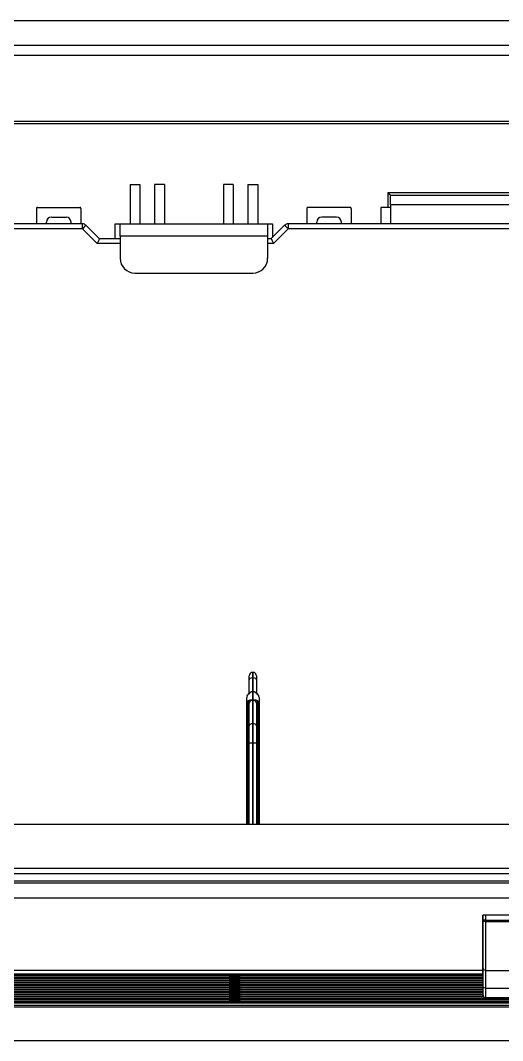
# Model space of a CAD drawing. Header units: millimetres. Extents: x 10547 to 11305, y 9897 to 10391.
# Drawn here: x 10948.224 to 10949.103, y 10068.236 to 10070.093 of the extents above; entities that cross this region are included whole.
import ezdxf

# ---------------------------------------------------------------- set-up
doc = ezdxf.new("R2010")
doc.units = ezdxf.units.MM
doc.layers.add('LG-AIRCON', color=240, linetype='Continuous')
doc.layers.add('에어컨', color=15, linetype='Continuous')

# ---------------------------------------------------------------- blocks, each defined once
blk = doc.blocks.new('A$C079960E7')
at = {"layer": '에어컨', "color": 0, "linetype": 'Continuous'}
for p, q in [((509.85, 373.21, 0), (1814.86, 373.21, 0)), ((509.85, 364.21, 0), (1814.86, 364.21, 0)), ((1814.86, 360.37, 0), (517.05, 360.37, 0)), ((623.7, 336.33, 0), (1719.91, 336.33, 0)), ((1719.91, 335.43, 0), (623.7, 335.43, 0)), ((1148.41, 313.2, 0), (1152.01, 313.2, 0)), ((1148.41, 313.2, 0), (1148.41, 298.8, 0)), ((1152.01, 313.2, 0), (1152.01, 298.8, 0)), ((1161.01, 313.2, 0), (1157.41, 313.2, 0)), ((1157.41, 313.2, 0), (1157.41, 298.8, 0)), ((1161.01, 313.2, 0), (1161.01, 298.8, 0)), ((1186.21, 313.2, 0), (1182.61, 313.2, 0)), ((1182.61, 313.2, 0), (1182.61, 298.8, 0)), ((1186.21, 313.2, 0), (1186.21, 298.8, 0)), ((1191.61, 313.2, 0), (1191.61, 298.8, 0)), ((1191.61, 313.2, 0), (1195.21, 313.2, 0)), ((1195.21, 313.2, 0), (1195.21, 298.8, 0)), ((1242.91, 304.83, 0), (1242.91, 310.23, 0)), ((1242.91, 310.23, 0), (1376.11, 310.23, 0)), ((1243.54, 309.59, 0), (1242.91, 310.23, 0)), ((1243.81, 309.33, 0), (1243.54, 309.59, 0)), ((1243.81, 309.33, 0), (1375.21, 309.33, 0)), ((1243.81, 308.85, 0), (1243.81, 309.33, 0)), ((1243.81, 307.53, 0), (1243.81, 308.85, 0)), ((1243.81, 305.73, 0), (1243.81, 307.53, 0)), ((1114.21, 304.47, 0), (1114.21, 298.8, 0)), ((1114.56, 304.83, 0), (1130.05, 304.83, 0)), ((1130.41, 304.47, 0), (1130.41, 298.8, 0)), ((1213.21, 304.47, 0), (1213.21, 298.8, 0)), ((1229.05, 304.83, 0), (1213.57, 304.83, 0)), ((1229.41, 304.47, 0), (1229.41, 298.8, 0)), ((1240.21, 304.47, 0), (1240.21, 298.8, 0)), ((1242.91, 304.83, 0), (1240.57, 304.83, 0)), ((1243.54, 304.83, 0), (1242.91, 304.83, 0)), ((1243.81, 304.83, 0), (1243.54, 304.83, 0)), ((1375.21, 305.73, 0), (1243.81, 305.73, 0)), ((1243.81, 305.73, 0), (1243.81, 298.8, 0)), ((1131.01, 298.8, 0), (774.3, 298.8, 0)), ((1117.81, 298.8, 0), (1117.81, 299.43, 0)), ((1119.61, 301.23, 0), (1125.01, 301.23, 0)), ((1126.81, 298.8, 0), (1126.81, 299.43, 0)), ((1131.01, 298.27, 0), (1131.01, 298.8, 0)), ((1143.01, 293.4, 0), (1143.01, 298.8, 0)), ((1143.01, 298.8, 0), (1144.28, 298.8, 0)), ((1144.28, 298.8, 0), (1144.81, 298.8, 0)), ((1144.81, 298.8, 0), (1198.81, 298.8, 0)), ((1144.81, 298.2, 0), (1144.81, 298.8, 0)), ((1198.81, 298.8, 0), (1198.81, 298.2, 0)), ((1198.81, 298.8, 0), (1199.33, 298.8, 0)), ((1199.33, 298.8, 0), (1200.61, 298.8, 0)), ((1200.61, 298.8, 0), (1200.61, 293.85, 0)), ((1563.01, 298.8, 0), (1206.3, 298.8, 0)), ((1206.3, 298.8, 0), (1206.3, 298.27, 0)), ((1216.81, 298.8, 0), (1216.81, 299.43, 0)), ((1224.01, 301.23, 0), (1218.61, 301.23, 0)), ((1225.81, 298.8, 0), (1225.81, 299.43, 0)), ((1131.01, 297, 0), (1047.15, 297, 0)), ((1131.01, 297, 0), (1131.01, 298.27, 0)), ((1131.91, 297.9, 0), (1131.01, 297, 0)), ((1136.41, 291.6, 0), (1131.01, 297, 0)), ((1132.28, 298.27, 0), (1131.91, 297.9, 0)), ((1132.28, 298.27, 0), (1137.16, 293.4, 0)), ((1144.81, 296.55, 0), (1144.81, 298.2, 0)), ((1144.81, 294.3, 0), (1144.81, 296.55, 0)), ((1198.81, 298.2, 0), (1198.81, 296.55, 0)), ((1198.81, 296.55, 0), (1198.81, 294.3, 0)), ((1200.16, 293.4, 0), (1205.03, 298.27, 0)), ((1206.3, 297, 0), (1200.9, 291.6, 0)), ((1205.4, 297.9, 0), (1205.03, 298.27, 0)), ((1206.3, 297, 0), (1205.4, 297.9, 0)), ((1206.3, 298.27, 0), (1206.3, 297, 0)), ((1563.01, 297, 0), (1206.3, 297, 0)), ((1136.94, 292.87, 0), (1136.41, 291.6, 0)), ((1144.81, 291.6, 0), (1136.41, 291.6, 0)), ((1137.16, 293.4, 0), (1136.94, 292.87, 0)), ((1137.16, 293.4, 0), (1144.81, 293.4, 0)), ((1198.81, 294.3, 0), (1144.81, 294.3, 0)), ((1144.81, 294.3, 0), (1144.81, 286.2, 0)), ((1198.8, 293.4, 0), (1200.16, 293.4, 0)), ((1200.9, 291.6, 0), (1198.8, 291.6, 0)), ((1198.81, 294.3, 0), (1198.81, 286.2, 0)), ((1200.16, 293.4, 0), (1200.37, 292.87, 0)), ((1200.37, 292.87, 0), (1200.9, 291.6, 0)), ((1150.21, 280.8, 0), (1193.41, 280.8, 0)), ((1193.5, 134.76, 0), (1193.32, 134.76, 0)), ((1193.32, 134.76, 0), (1193.32, 134.27, 0)), ((1193.5, 134.27, 0), (1193.5, 134.76, 0)), ((1192.06, 133.08, 0), (1192.06, 133.5, 0)), ((1192.06, 131.87, 0), (1192.06, 133.08, 0)), ((1192.06, 131.87, 0), (1192.42, 132.57, 0)), ((1192.06, 127.14, 0), (1192.06, 131.87, 0)), ((1192.42, 132.57, 0), (1193.32, 132.87, 0)), ((1193.32, 134.27, 0), (1193.32, 132.87, 0)), ((1193.32, 132.87, 0), (1193.32, 127.78, 0)), ((1193.5, 132.87, 0), (1193.32, 132.87, 0)), ((1193.5, 132.87, 0), (1193.5, 134.27, 0)), ((1193.5, 127.78, 0), (1193.5, 132.87, 0)), ((1193.5, 132.87, 0), (1194.39, 132.57, 0)), ((1194.39, 132.57, 0), (1194.76, 131.87, 0)), ((1194.76, 133.5, 0), (1194.76, 133.08, 0)), ((1194.76, 133.08, 0), (1194.76, 131.87, 0)), ((1194.76, 131.87, 0), (1194.76, 127.13, 0)), ((1192, 127.1, 0), (1191.74, 126.86, 0)), ((1192.06, 127.09, 0), (1191.8, 126.86, 0)), ((1192.22, 127.27, 0), (1192, 127.1, 0)), ((1192.06, 126.74, 0), (1192.42, 127.47, 0)), ((1192.35, 127.29, 0), (1192.06, 127.09, 0)), ((1192.45, 127.42, 0), (1192.22, 127.27, 0)), ((1192.46, 127.37, 0), (1192.35, 127.29, 0)), ((1192.42, 127.47, 0), (1193.32, 127.78, 0)), ((1192.44, 127.43, 0), (1192.5, 127.47, 0)), ((1192.57, 127.43, 0), (1192.46, 127.37, 0)), ((1192.5, 127.47, 0), (1192.75, 127.61, 0)), ((1192.93, 127.62, 0), (1192.57, 127.43, 0)), ((1192.75, 127.61, 0), (1193.02, 127.71, 0)), ((1193.3, 127.77, 0), (1192.93, 127.62, 0)), ((1193.02, 127.71, 0), (1193.16, 127.75, 0)), ((1193.16, 127.75, 0), (1193.3, 127.77, 0)), ((1193.31, 127.77, 0), (1193.3, 127.77, 0)), ((1193.3, 127.77, 0), (1193.31, 127.77, 0)), ((1193.32, 127.78, 0), (1193.31, 127.77, 0)), ((1193.31, 127.77, 0), (1193.32, 127.78, 0)), ((1193.32, 127.78, 0), (1193.32, 124.57, 0)), ((1193.5, 124.57, 0), (1193.5, 127.78, 0)), ((1193.5, 127.78, 0), (1194.39, 127.47, 0)), ((1193.5, 127.77, 0), (1193.5, 127.78, 0)), ((1193.5, 127.78, 0), (1193.5, 127.77, 0)), ((1193.51, 127.77, 0), (1193.5, 127.77, 0)), ((1193.5, 127.77, 0), (1193.51, 127.77, 0)), ((1193.88, 127.62, 0), (1193.51, 127.77, 0)), ((1193.51, 127.77, 0), (1193.65, 127.75, 0)), ((1193.65, 127.75, 0), (1193.79, 127.71, 0)), ((1193.79, 127.71, 0), (1194.06, 127.61, 0)), ((1194.24, 127.43, 0), (1193.88, 127.62, 0)), ((1194.06, 127.61, 0), (1194.31, 127.47, 0)), ((1194.35, 127.37, 0), (1194.24, 127.43, 0)), ((1194.31, 127.47, 0), (1194.37, 127.43, 0)), ((1194.46, 127.29, 0), (1194.35, 127.37, 0)), ((1194.52, 127.32, 0), (1194.36, 127.42, 0)), ((1194.39, 127.47, 0), (1194.76, 126.74, 0)), ((1194.75, 127.09, 0), (1194.46, 127.29, 0)), ((1194.68, 127.21, 0), (1194.52, 127.32, 0)), ((1194.95, 126.98, 0), (1194.68, 127.21, 0)), ((1195.01, 126.86, 0), (1194.75, 127.09, 0)), ((1195.18, 126.72, 0), (1194.95, 126.98, 0)), ((1191.37, 126.33, 0), (1191.16, 125.57, 0)), ((1191.16, 123.25, 0), (1191.16, 125.57, 0)), ((1191.16, 123.25, 0), (1191.37, 124.01, 0)), ((1191.16, 99.24, 0), (1191.16, 123.25, 0)), ((1191.16, 123.25, 0), (1191.26, 123.1, 0)), ((1191.42, 126.44, 0), (1191.36, 126.34, 0)), ((1191.42, 126.4, 0), (1191.37, 126.33, 0)), ((1191.37, 126.36, 0), (1191.39, 126.39, 0)), ((1191.37, 126.33, 0), (1191.37, 126.36, 0)), ((1191.37, 124.01, 0), (1191.4, 124.05, 0)), ((1191.37, 124.01, 0), (1191.47, 123.83, 0)), ((1191.4, 124.05, 0), (1191.43, 124.09, 0)), ((1191.49, 126.53, 0), (1191.42, 126.44, 0)), ((1191.46, 126.47, 0), (1191.42, 126.4, 0)), ((1191.43, 124.1, 0), (1191.61, 124.31, 0)), ((1191.43, 124.09, 0), (1191.43, 124.1, 0)), ((1191.43, 124.1, 0), (1191.43, 124.1, 0)), ((1191.43, 124.09, 0), (1191.51, 123.91, 0)), ((1191.62, 126.67, 0), (1191.46, 126.47, 0)), ((1191.46, 126.47, 0), (1191.47, 126.51, 0)), ((1191.47, 126.51, 0), (1191.48, 126.54, 0)), ((1191.47, 123.83, 0), (1191.7, 123.68, 0)), ((1191.51, 126.57, 0), (1191.49, 126.53, 0)), ((1191.53, 126.61, 0), (1191.51, 126.57, 0)), ((1191.51, 123.91, 0), (1191.72, 123.75, 0)), ((1191.7, 123.68, 0), (1191.52, 123.04, 0)), ((1191.74, 126.86, 0), (1191.53, 126.61, 0)), ((1191.61, 124.31, 0), (1191.83, 124.48, 0)), ((1191.8, 126.86, 0), (1191.62, 126.67, 0)), ((1191.71, 123.71, 0), (1191.7, 123.68, 0)), ((1191.7, 99.03, 0), (1191.7, 123.68, 0)), ((1191.72, 123.75, 0), (1191.71, 123.71, 0)), ((1191.81, 123.95, 0), (1191.72, 123.75, 0)), ((1191.96, 123.68, 0), (1191.72, 123.75, 0)), ((1191.72, 123.75, 0), (1191.72, 123.75, 0)), ((1191.72, 123.75, 0), (1191.72, 123.75, 0)), ((1191.93, 124.12, 0), (1191.81, 123.95, 0)), ((1191.83, 124.48, 0), (1192.09, 124.6, 0)), ((1192.11, 124.29, 0), (1191.93, 124.12, 0)), ((1192.06, 123.54, 0), (1191.96, 123.68, 0)), ((1192.42, 124.27, 0), (1192.06, 123.54, 0)), ((1192.06, 115.12, 0), (1192.06, 123.54, 0)), ((1192.09, 124.6, 0), (1192.36, 124.67, 0)), ((1192.33, 124.42, 0), (1192.11, 124.29, 0)), ((1192.41, 124.46, 0), (1192.33, 124.42, 0)), ((1192.36, 124.67, 0), (1192.46, 124.68, 0)), ((1192.5, 124.49, 0), (1192.41, 124.46, 0)), ((1193.32, 124.57, 0), (1192.42, 124.27, 0)), ((1192.46, 124.68, 0), (1192.56, 124.69, 0)), ((1192.78, 124.57, 0), (1192.5, 124.49, 0)), ((1192.56, 124.69, 0), (1192.93, 124.66, 0)), ((1193.09, 124.59, 0), (1192.78, 124.57, 0)), ((1192.93, 124.66, 0), (1193.3, 124.57, 0)), ((1193.2, 124.58, 0), (1193.09, 124.59, 0)), ((1193.3, 124.57, 0), (1193.2, 124.58, 0)), ((1193.3, 124.57, 0), (1193.31, 124.57, 0)), ((1193.31, 124.57, 0), (1193.3, 124.57, 0)), ((1193.31, 124.57, 0), (1193.32, 124.57, 0)), ((1193.32, 124.57, 0), (1193.31, 124.57, 0)), ((1193.32, 124.57, 0), (1193.32, 116.12, 0)), ((1193.5, 116.12, 0), (1193.5, 124.57, 0)), ((1194.39, 124.27, 0), (1193.5, 124.57, 0)), ((1193.51, 124.57, 0), (1193.5, 124.57, 0)), ((1193.5, 124.57, 0), (1193.5, 124.57, 0)), ((1193.5, 124.57, 0), (1193.5, 124.57, 0)), ((1193.5, 124.57, 0), (1193.51, 124.57, 0)), ((1193.51, 124.57, 0), (1193.88, 124.66, 0)), ((1193.61, 124.58, 0), (1193.51, 124.57, 0)), ((1193.72, 124.59, 0), (1193.61, 124.58, 0)), ((1194.03, 124.57, 0), (1193.72, 124.59, 0)), ((1193.88, 124.66, 0), (1194.26, 124.69, 0)), ((1194.31, 124.49, 0), (1194.03, 124.57, 0)), ((1194.26, 124.69, 0), (1194.35, 124.68, 0)), ((1194.4, 124.46, 0), (1194.31, 124.49, 0)), ((1194.35, 124.68, 0), (1194.45, 124.67, 0)), ((1194.76, 123.54, 0), (1194.39, 124.27, 0)), ((1194.49, 124.42, 0), (1194.4, 124.46, 0)), ((1194.45, 124.67, 0), (1194.72, 124.6, 0)), ((1194.7, 124.29, 0), (1194.49, 124.42, 0)), ((1194.88, 124.12, 0), (1194.7, 124.29, 0)), ((1194.72, 124.6, 0), (1194.98, 124.48, 0)), ((1194.85, 123.68, 0), (1194.76, 123.54, 0)), ((1194.76, 123.54, 0), (1194.76, 115.12, 0)), ((1195.09, 123.75, 0), (1194.85, 123.68, 0)), ((1195, 123.95, 0), (1194.88, 124.12, 0)), ((1194.98, 124.48, 0), (1195.2, 124.31, 0)), ((1195.09, 123.75, 0), (1195, 123.95, 0)), ((1195.19, 126.67, 0), (1195.01, 126.86, 0)), ((1195.09, 123.75, 0), (1195.3, 123.91, 0)), ((1195.09, 123.75, 0), (1195.09, 123.75, 0)), ((1195.09, 123.75, 0), (1195.09, 123.75, 0)), ((1195.1, 123.71, 0), (1195.09, 123.75, 0)), ((1195.12, 123.68, 0), (1195.1, 123.71, 0)), ((1195.12, 123.68, 0), (1195.34, 123.83, 0)), ((1195.12, 123.68, 0), (1195.12, 99.03, 0)), ((1195.3, 123.04, 0), (1195.12, 123.68, 0)), ((1195.25, 126.63, 0), (1195.18, 126.72, 0)), ((1195.35, 126.47, 0), (1195.19, 126.67, 0)), ((1195.2, 124.31, 0), (1195.38, 124.1, 0)), ((1195.31, 126.53, 0), (1195.25, 126.63, 0)), ((1195.3, 123.91, 0), (1195.38, 124.09, 0)), ((1195.4, 126.44, 0), (1195.33, 126.53, 0)), ((1195.34, 126.52, 0), (1195.35, 126.5, 0)), ((1195.34, 123.83, 0), (1195.44, 124.01, 0)), ((1195.35, 126.5, 0), (1195.35, 126.47, 0)), ((1195.4, 126.4, 0), (1195.35, 126.47, 0)), ((1195.38, 124.1, 0), (1195.38, 124.1, 0)), ((1195.38, 124.1, 0), (1195.38, 124.09, 0)), ((1195.38, 124.09, 0), (1195.41, 124.05, 0)), ((1195.45, 126.34, 0), (1195.4, 126.44, 0)), ((1195.44, 126.33, 0), (1195.4, 126.4, 0)), ((1195.41, 124.05, 0), (1195.44, 124.01, 0)), ((1195.42, 126.39, 0), (1195.44, 126.36, 0)), ((1195.44, 126.36, 0), (1195.44, 126.33, 0)), ((1195.66, 125.57, 0), (1195.44, 126.33, 0)), ((1195.44, 124.01, 0), (1195.66, 123.25, 0)), ((1195.55, 123.1, 0), (1195.66, 123.25, 0)), ((1195.66, 125.57, 0), (1195.66, 123.25, 0)), ((1195.66, 123.25, 0), (1195.66, 99.24, 0)), ((1191.26, 123.1, 0), (1191.52, 123.04, 0)), ((1191.52, 123.04, 0), (1191.52, 99.03, 0)), ((1195.3, 123.04, 0), (1195.55, 123.1, 0)), ((1195.3, 99.03, 0), (1195.3, 123.04, 0)), ((1192.06, 115.12, 0), (1192.42, 115.83, 0)), ((1192.42, 115.83, 0), (1193.32, 116.12, 0)), ((1193.32, 116.12, 0), (1193.5, 116.12, 0)), ((1193.32, 116.12, 0), (1193.32, 112.97, 0)), ((1193.5, 112.97, 0), (1193.5, 116.12, 0)), ((1193.5, 116.12, 0), (1194.39, 115.83, 0)), ((1194.39, 115.83, 0), (1194.76, 115.12, 0)), ((1192.06, 112.41, 0), (1192.06, 115.12, 0)), ((1192.06, 109.01, 0), (1192.06, 112.41, 0)), ((1193.32, 112.97, 0), (1193.32, 109.01, 0)), ((1193.5, 109.01, 0), (1193.5, 112.97, 0)), ((1194.76, 115.12, 0), (1194.76, 112.41, 0)), ((1194.76, 112.41, 0), (1194.76, 109.01, 0)), ((1192.06, 79.2, 0), (1192.06, 109.01, 0)), ((1192.06, 109.01, 0), (1192.42, 109.01, 0)), ((1192.42, 109.01, 0), (1193.32, 109.01, 0)), ((1193.5, 109.01, 0), (1193.32, 109.01, 0)), ((1193.32, 109.01, 0), (1193.32, 79.2, 0)), ((1193.5, 79.2, 0), (1193.5, 109.01, 0)), ((1193.5, 109.01, 0), (1194.39, 109.01, 0)), ((1194.39, 109.01, 0), (1194.76, 109.01, 0)), ((1194.76, 109.01, 0), (1194.76, 79.2, 0)), ((1191.16, 99.24, 0), (1191.26, 99.09, 0)), ((1191.16, 98.89, 0), (1191.16, 99.24, 0)), ((1191.16, 98.51, 0), (1191.16, 98.89, 0)), ((1191.16, 79.2, 0), (1191.16, 98.51, 0)), ((1191.16, 98.51, 0), (1191.26, 98.51, 0)), ((1191.26, 99.09, 0), (1191.52, 99.03, 0)), ((1191.26, 98.51, 0), (1191.52, 98.51, 0)), ((1191.52, 99.03, 0), (1191.7, 99.03, 0)), ((1191.52, 99.03, 0), (1191.52, 98.78, 0)), ((1191.52, 98.78, 0), (1191.52, 98.51, 0)), ((1191.7, 98.51, 0), (1191.52, 98.51, 0)), ((1191.52, 98.51, 0), (1191.52, 79.2, 0)), ((1191.95, 98.97, 0), (1191.7, 99.03, 0)), ((1191.7, 98.78, 0), (1191.7, 99.03, 0)), ((1191.7, 98.51, 0), (1191.7, 98.78, 0)), ((1191.7, 79.2, 0), (1191.7, 98.51, 0)), ((1191.95, 98.51, 0), (1191.7, 98.51, 0)), ((1192.06, 98.82, 0), (1191.95, 98.97, 0)), ((1192.06, 98.51, 0), (1191.95, 98.51, 0)), ((1194.86, 98.97, 0), (1194.76, 98.82, 0)), ((1194.86, 98.51, 0), (1194.76, 98.51, 0)), ((1195.12, 99.03, 0), (1194.86, 98.97, 0)), ((1195.12, 98.51, 0), (1194.86, 98.51, 0)), ((1195.12, 99.03, 0), (1195.3, 99.03, 0)), ((1195.12, 99.03, 0), (1195.12, 98.78, 0)), ((1195.12, 98.78, 0), (1195.12, 98.51, 0)), ((1195.12, 98.51, 0), (1195.12, 79.2, 0)), ((1195.3, 98.51, 0), (1195.12, 98.51, 0)), ((1195.3, 99.03, 0), (1195.55, 99.09, 0)), ((1195.3, 98.78, 0), (1195.3, 99.03, 0)), ((1195.3, 98.51, 0), (1195.3, 98.78, 0)), ((1195.3, 79.2, 0), (1195.3, 98.51, 0)), ((1195.3, 98.51, 0), (1195.55, 98.51, 0)), ((1195.55, 99.09, 0), (1195.66, 99.24, 0)), ((1195.55, 98.51, 0), (1195.66, 98.51, 0)), ((1195.66, 99.24, 0), (1195.66, 98.89, 0)), ((1195.66, 98.89, 0), (1195.66, 98.51, 0)), ((1195.66, 98.51, 0), (1195.66, 79.2, 0)), ((225.45, 79.2, 0), (1845.46, 79.2, 0)), ((260.57, 61.2, 0), (1849.94, 61.2, 0)), ((284.49, 61.2, 0), (1826.02, 61.2, 0)), ((1824.07, 63, 0), (286.44, 63, 0)), ((264.15, 58.5, 0), (1846.36, 58.5, 0)), ((1846.36, 57.6, 0), (264.15, 57.6, 0)), ((1846.36, 52.2, 0), (264.15, 52.2, 0)), ((1322.56, 45.9, 0), (1277.56, 45.9, 0)), ((1277.56, 40.25, 0), (1277.56, 45.9, 0)), ((1277.74, 44.11, 0), (1277.74, 45.9, 0)), ((1278.64, 45.9, 0), (1278.64, 44.11, 0)), ((1278, 43.69, 0), (1277.74, 44.11, 0)), ((1278, 44.11, 0), (1277.74, 44.11, 0)), ((1277.74, 39.2, 0), (1277.74, 44.11, 0)), ((1278.64, 44.11, 0), (1278, 44.11, 0)), ((1278.64, 43.51, 0), (1278, 43.69, 0)), ((1278.64, 44.11, 0), (1321.48, 44.11, 0)), ((1278.64, 44.11, 0), (1278.64, 43.79, 0)), ((1278.64, 43.79, 0), (1278.64, 43.51, 0)), ((1321.48, 43.51, 0), (1278.64, 43.51, 0)), ((1278.64, 43.51, 0), (1278.64, 38.51, 0)), ((1277.56, 40.38, 0), (1277.65, 40.38, 0)), ((1277.56, 35.4, 0), (1277.56, 40.25, 0)), ((1277.65, 40.38, 0), (1277.74, 40.38, 0)), ((1277.74, 34.99, 0), (1277.74, 39.2, 0)), ((1278.64, 38.51, 0), (1278.64, 34.24, 0)), ((1277.56, 36.9, 0), (1277.74, 36.9, 0)), ((1277.56, 31.45, 0), (1277.56, 35.4, 0)), ((1277.74, 35.1, 0), (1277.56, 35.1, 0)), ((1277.74, 31.58, 0), (1277.74, 34.99, 0)), ((1278.64, 34.24, 0), (1278.64, 30.77, 0)), ((1277.56, 31.5, 0), (1277.74, 31.5, 0)), ((1277.56, 28.48, 0), (1277.56, 31.45, 0)), ((1277.74, 29.01, 0), (1277.74, 31.58, 0)), ((1278.64, 30.77, 0), (1278.64, 28.16, 0)), ((1277.56, 26.55, 0), (1277.56, 28.48, 0)), ((1277.56, 25.69, 0), (1277.56, 26.55, 0)), ((1277.74, 27.34, 0), (1277.74, 29.01, 0)), ((1277.74, 26.59, 0), (1277.74, 27.34, 0)), ((1278, 25.96, 0), (1277.74, 26.59, 0)), ((1277.74, 26, 0), (1277.74, 26.59, 0)), ((1278.64, 28.16, 0), (1278.64, 26.45, 0)), ((1278.64, 26.45, 0), (1278.64, 25.69, 0)), ((1277.72, 23.83, 0), (832.79, 23.83, 0)), ((832.79, 23.71, 0), (1277.72, 23.71, 0)), ((832.79, 23.71, 0), (1277.72, 23.71, 0)), ((1277.72, 22.98, 0), (832.79, 22.98, 0)), ((832.79, 22.85, 0), (1277.72, 22.85, 0)), ((832.79, 22.85, 0), (1277.72, 22.85, 0)), ((1277.56, 25.69, 0), (832.95, 25.69, 0)), ((832.95, 24.54, 0), (1277.56, 24.54, 0)), ((1184.86, 24.54, 0), (1184.86, 24.29, 0)), ((1184.86, 24.29, 0), (1188.46, 24.29, 0)), ((1184.86, 23.71, 0), (1184.86, 23.44, 0)), ((1184.86, 23.44, 0), (1188.46, 23.44, 0)), ((1184.86, 22.85, 0), (1184.86, 22.58, 0)), ((1184.86, 22.58, 0), (1188.46, 22.58, 0)), ((1188.46, 24.54, 0), (1188.46, 24.29, 0)), ((1188.46, 23.71, 0), (1188.46, 23.44, 0)), ((1188.46, 22.85, 0), (1188.46, 22.58, 0)), ((1277.56, 24.54, 0), (1277.56, 25.69, 0)), ((1277.56, 25.16, 0), (1277.74, 25.16, 0)), ((1277.74, 24.53, 0), (1277.74, 26, 0)), ((1277.74, 22.31, 0), (1277.74, 24.53, 0)), ((1278.64, 25.69, 0), (1278, 25.96, 0)), ((1278.64, 25.69, 0), (1321.48, 25.69, 0)), ((1278.64, 25.69, 0), (1278.64, 24.79, 0)), ((1278.64, 24.79, 0), (1278.64, 22.51, 0)), ((1278.64, 22.51, 0), (1278.64, 19.22, 0)), ((1277.72, 22.12, 0), (832.79, 22.12, 0)), ((832.79, 22, 0), (1277.72, 22, 0)), ((832.79, 22, 0), (1277.72, 22, 0)), ((1277.72, 21.27, 0), (832.79, 21.27, 0)), ((832.79, 21.15, 0), (1277.72, 21.15, 0)), ((832.79, 21.15, 0), (1277.72, 21.15, 0)), ((1277.72, 20.42, 0), (832.79, 20.42, 0)), ((832.79, 20.3, 0), (1277.72, 20.3, 0)), ((832.79, 20.3, 0), (1277.72, 20.3, 0)), ((1277.72, 19.57, 0), (832.79, 19.57, 0)), ((832.79, 19.44, 0), (1277.72, 19.44, 0)), ((832.79, 19.44, 0), (1277.72, 19.44, 0)), ((1277.72, 18.71, 0), (832.79, 18.71, 0)), ((1184.86, 22, 0), (1184.86, 21.73, 0)), ((1184.86, 21.73, 0), (1188.46, 21.73, 0)), ((1184.86, 21.15, 0), (1184.86, 20.88, 0)), ((1184.86, 20.88, 0), (1188.46, 20.88, 0)), ((1184.86, 20.3, 0), (1184.86, 20.03, 0)), ((1184.86, 20.03, 0), (1188.46, 20.03, 0)), ((1184.86, 19.44, 0), (1184.86, 19.17, 0)), ((1184.86, 19.17, 0), (1188.46, 19.17, 0)), ((1188.46, 22, 0), (1188.46, 21.73, 0)), ((1188.46, 21.15, 0), (1188.46, 20.88, 0)), ((1188.46, 20.3, 0), (1188.46, 20.03, 0)), ((1188.46, 19.44, 0), (1188.46, 19.17, 0)), ((1277.74, 19.53, 0), (1277.74, 22.31, 0)), ((1278, 19.31, 0), (1277.74, 19.53, 0)), ((1277.74, 17.38, 0), (1277.74, 19.53, 0)), ((1278.64, 19.22, 0), (1278, 19.31, 0)), ((1278.64, 19.22, 0), (1321.48, 19.22, 0)), ((1278.64, 19.22, 0), (1278.64, 16.64, 0)), ((1836.46, 15.3, 0), (273.15, 15.3, 0)), ((273.15, 15.18, 0), (1836.46, 15.18, 0)), ((273.15, 15.18, 0), (1836.46, 15.18, 0)), ((832.62, 16.03, 0), (1277.89, 16.03, 0)), ((832.62, 16.03, 0), (1277.89, 16.03, 0)), ((1277.82, 16.16, 0), (832.69, 16.16, 0)), ((832.79, 18.59, 0), (1277.72, 18.59, 0)), ((832.79, 18.59, 0), (1277.72, 18.59, 0)), ((1277.72, 17.86, 0), (832.79, 17.86, 0)), ((832.79, 17.74, 0), (1277.72, 17.74, 0)), ((832.79, 17.74, 0), (1277.72, 17.74, 0)), ((1277.72, 17.01, 0), (832.79, 17.01, 0)), ((832.79, 16.89, 0), (1277.72, 16.89, 0)), ((832.79, 16.89, 0), (1277.72, 16.89, 0)), ((1184.86, 18.59, 0), (1184.86, 18.32, 0)), ((1184.86, 18.32, 0), (1188.46, 18.32, 0)), ((1184.86, 17.74, 0), (1184.86, 17.47, 0)), ((1184.86, 17.47, 0), (1188.46, 17.47, 0)), ((1184.86, 16.89, 0), (1184.86, 16.62, 0)), ((1184.86, 16.62, 0), (1188.46, 16.62, 0)), ((1184.86, 16.03, 0), (1184.86, 15.76, 0)), ((1184.86, 15.76, 0), (1188.46, 15.76, 0)), ((1184.86, 15.18, 0), (1184.86, 14.91, 0)), ((1188.46, 18.59, 0), (1188.46, 18.32, 0)), ((1188.46, 17.74, 0), (1188.46, 17.47, 0)), ((1188.46, 16.89, 0), (1188.46, 16.62, 0)), ((1188.46, 16.03, 0), (1188.46, 15.76, 0)), ((1188.46, 15.18, 0), (1188.46, 14.91, 0)), ((1277.74, 16.56, 0), (1277.74, 17.38, 0)), ((1278.64, 16.64, 0), (1278.64, 15.66, 0)), ((1321.48, 15.66, 0), (1278.64, 15.66, 0)), ((1846.36, 12.86, 0), (264.15, 12.86, 0)), ((265.05, 12.36, 0), (1845.46, 12.36, 0)), ((1836.46, 14.45, 0), (273.15, 14.45, 0)), ((273.15, 14.33, 0), (1836.46, 14.33, 0)), ((273.15, 14.33, 0), (1836.46, 14.33, 0)), ((1836.46, 13.77, 0), (273.15, 13.77, 0)), ((1184.86, 14.91, 0), (1188.46, 14.91, 0)), ((265.05, 0.08, 0), (1845.46, 0.08, 0)), ((265.05, 0.07, 0), (1845.46, 0.07, 0))]:
    blk.add_line(p, q, dxfattribs=at)
for centre, radius, start, end in [((1114.56, 304.47, 0), 0.36, 90, 180), ((1130.05, 304.47, 0), 0.36, 0, 90), ((1213.57, 304.47, 0), 0.36, 90, 180), ((1229.05, 304.47, 0), 0.36, 0, 90), ((1240.57, 304.47, 0), 0.36, 90, 180), ((1119.61, 299.43, 0), 1.8, 90, 180), ((1125.01, 299.43, 0), 1.8, 0, 90), ((1131.01, 297, 0), 1.8, 45, 90), ((1206.3, 297, 0), 1.8, 90, 135), ((1218.61, 299.43, 0), 1.8, 90, 180), ((1224.01, 299.43, 0), 1.8, 0, 90), ((1150.21, 286.2, 0), 5.4, 180, 270), ((1193.41, 286.2, 0), 5.4, 270, 0), ((1193.32, 133.5, 0), 1.26, 90, 180), ((1193.5, 133.5, 0), 1.26, 0, 90), ((1278.64, 16.56, 0), 0.9, 180, 270)]:
    blk.add_arc(centre, radius, start, end, dxfattribs=at)

msp = doc.modelspace()

# ---------------------------------------------------------------- block references
at = {"layer": 'LG-AIRCON', "xscale": 0.004976538546813596, "yscale": 0.004976538546813596, "zscale": 0.004976538546813596}
msp.add_blockref('A$C079960E7', (10942.7089, 10068.2356), dxfattribs=at)

doc.saveas('drawing.dxf')
